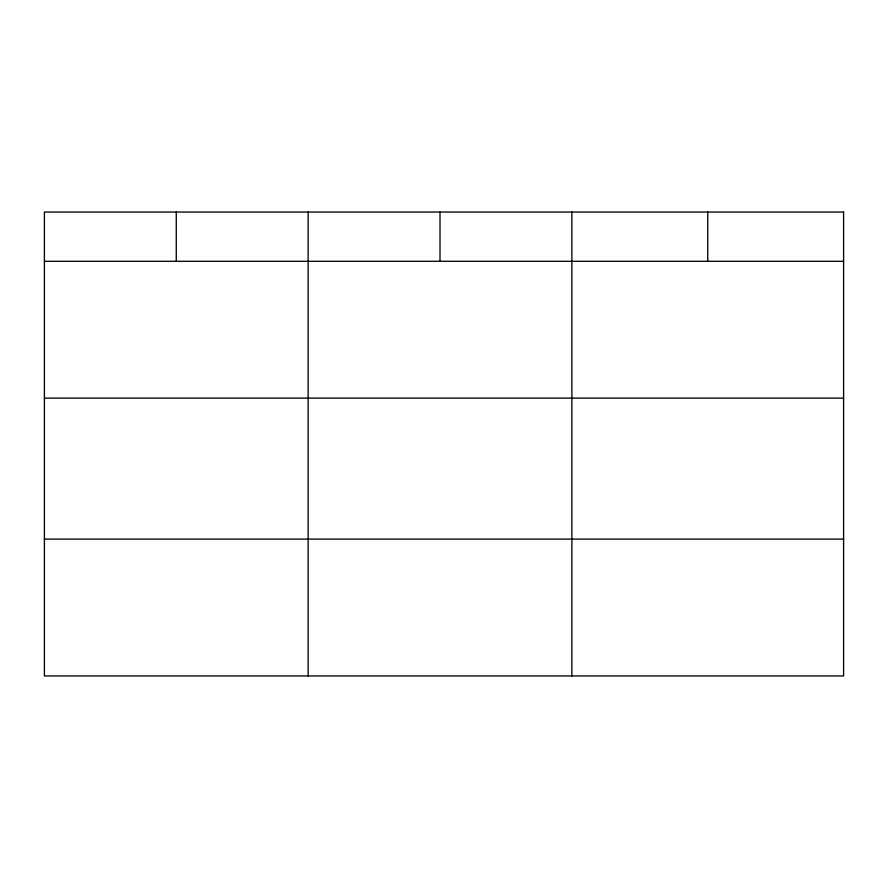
<?xml version="1.0" encoding="UTF-8"?>
<svg xmlns="http://www.w3.org/2000/svg" width="888" height="888" viewBox="0 0 888 888"><rect width="100%" height="100%" fill="white"/><g stroke="black" fill="none" stroke-linecap="round" stroke-linejoin="round"><path stroke-width="1.33" d="M44.4 261.294L843.6 261.294M44.4 398.124L843.6 398.124M44.4 539.116L843.6 539.116M707.736 212.054L707.736 261.294M571.872 212.054L571.872 675.946M440.004 212.054L440.004 261.294M308.136 212.054L308.136 675.946M176.268 212.054L176.268 261.294M843.6 212.054L44.4 212.054L44.4 675.946L843.6 675.946L843.6 212.054"/></g></svg>
